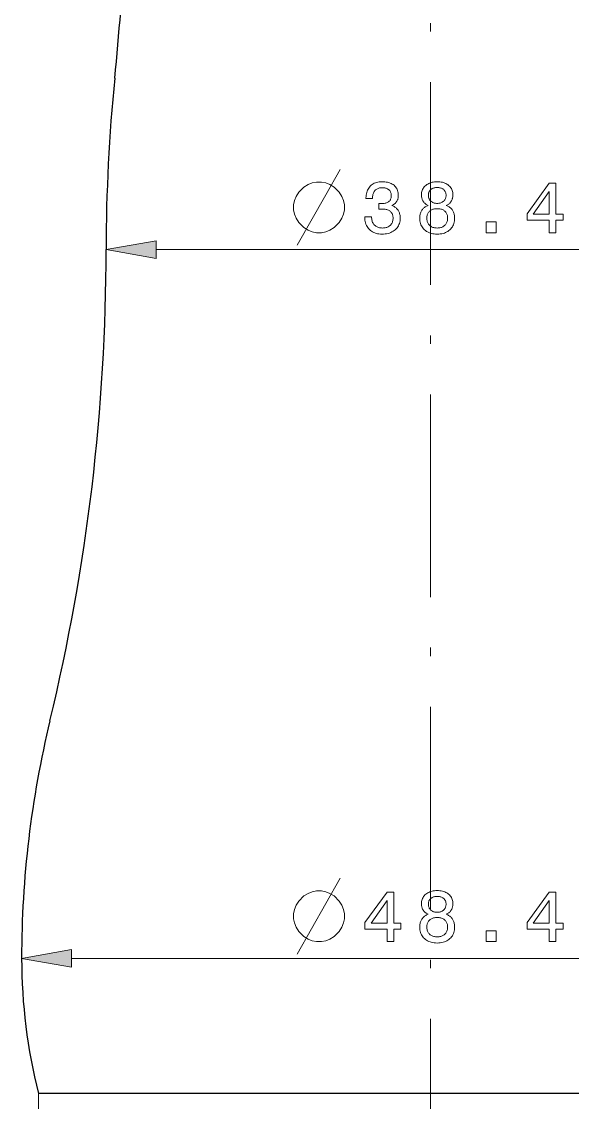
# Model space of a CAD drawing. Extents: x 0 to 297, y 0 to 562.
# Drawn here: x 128.3 to 160.9, y 124.6 to 188.7 of the extents above; entities that cross this region are included whole.
import ezdxf

# ---------------------------------------------------------------- set-up
doc = ezdxf.new("R2010")
doc.units = 0
doc.linetypes.add('DASHDOT', pattern=[18.5, 12, -3, 0.5, -3])

msp = doc.modelspace()

# ---------------------------------------------------------------- linework, layer by layer
at = {"color": 7, "linetype": 'DASHDOT', "lineweight": 13}
msp.add_line((152.481, 370.083), (152.481, 119.503), dxfattribs=at)
at = {"color": 7, "lineweight": 13}
for p, q in [((136.236, 175.17), (168.727, 175.17)), ((131.236, 133.17), (173.727, 133.17)), ((129.281, 125.17), (129.281, 105.089))]:
    msp.add_line(p, q, dxfattribs=at)
at = {"color": 7, "lineweight": 30}
for p, q in [((175.681, 125.17), (129.281, 125.17)), ((175.631, 125.17), (129.331, 125.17))]:
    msp.add_line(p, q, dxfattribs=at)
at = {"color": 7, "lineweight": 13}
for points in [[(144.582, 175.42), (146.282, 178.42), (147.132, 179.92)], [(144.582, 133.42), (146.282, 136.42), (147.132, 137.92)]]:
    msp.add_lwpolyline(points, dxfattribs=at)
for points in [[(146.032, 179.17), (145.732, 179.17), (145.482, 179.12), (145.232, 179.02), (144.982, 178.87), (144.682, 178.57), (144.532, 178.32), (144.432, 178.07), (144.382, 177.82), (144.382, 177.52), (144.432, 177.27), (144.532, 177.02), (144.682, 176.77), (144.982, 176.47), (145.232, 176.32), (145.482, 176.22), (145.732, 176.17), (146.032, 176.17), (146.282, 176.22), (146.532, 176.32), (146.782, 176.47), (147.082, 176.77), (147.232, 177.02), (147.332, 177.27), (147.382, 177.52), (147.382, 177.82), (147.332, 178.07), (147.232, 178.32), (147.082, 178.57), (146.782, 178.87), (146.532, 179.02), (146.282, 179.12)], [(148.593, 177.11), (148.992, 177.11), (148.994, 177.048), (149.001, 176.989), (149.01, 176.933), (149.022, 176.88), (149.038, 176.83), (149.057, 176.782), (149.079, 176.737), (149.105, 176.695), (149.134, 176.656), (149.166, 176.62), (149.2, 176.587), (149.238, 176.557), (149.278, 176.531), (149.321, 176.509), (149.367, 176.49), (149.415, 176.474), (149.466, 176.462), (149.519, 176.453), (149.576, 176.448), (149.635, 176.446), (149.692, 176.448), (149.748, 176.452), (149.8, 176.46), (149.851, 176.471), (149.898, 176.486), (149.944, 176.503), (149.986, 176.524), (150.027, 176.547), (150.064, 176.574), (150.099, 176.604), (150.132, 176.637), (150.161, 176.672), (150.186, 176.71), (150.208, 176.75), (150.227, 176.792), (150.242, 176.836), (150.254, 176.883), (150.262, 176.933), (150.267, 176.984), (150.269, 177.038), (150.267, 177.088), (150.262, 177.134), (150.254, 177.179), (150.242, 177.221), (150.227, 177.262), (150.209, 177.3), (150.187, 177.335), (150.162, 177.369), (150.133, 177.4), (150.102, 177.43), (150.067, 177.456), (150.029, 177.48), (149.989, 177.501), (149.946, 177.519), (149.9, 177.535), (149.851, 177.547), (149.8, 177.557), (149.746, 177.564), (149.69, 177.568), (149.63, 177.57), (149.622, 177.57), (149.613, 177.57), (149.605, 177.57), (149.596, 177.569), (149.587, 177.569), (149.578, 177.569), (149.569, 177.569), (149.56, 177.568), (149.551, 177.568), (149.542, 177.568), (149.532, 177.567), (149.522, 177.567), (149.511, 177.566), (149.5, 177.566), (149.488, 177.565), (149.476, 177.564), (149.462, 177.564), (149.449, 177.563), (149.434, 177.562), (149.42, 177.561), (149.42, 177.901), (149.429, 177.9), (149.438, 177.9), (149.447, 177.9), (149.456, 177.899), (149.465, 177.899), (149.474, 177.899), (149.482, 177.898), (149.491, 177.898), (149.5, 177.898), (149.508, 177.898), (149.516, 177.897), (149.525, 177.897), (149.533, 177.897), (149.541, 177.897), (149.549, 177.897), (149.556, 177.897), (149.564, 177.897), (149.572, 177.897), (149.579, 177.897), (149.586, 177.897), (149.643, 177.898), (149.696, 177.901), (149.747, 177.907), (149.795, 177.915), (149.839, 177.925), (149.881, 177.938), (149.92, 177.953), (149.955, 177.97), (149.988, 177.99), (150.017, 178.011), (150.044, 178.036), (150.068, 178.062), (150.089, 178.091), (150.107, 178.123), (150.122, 178.157), (150.135, 178.193), (150.145, 178.232), (150.152, 178.273), (150.156, 178.316), (150.157, 178.362), (150.156, 178.407), (150.152, 178.449), (150.145, 178.49), (150.136, 178.528), (150.123, 178.564), (150.108, 178.598), (150.091, 178.63), (150.07, 178.659), (150.047, 178.687), (150.021, 178.712), (149.993, 178.736), (149.962, 178.756), (149.929, 178.775), (149.894, 178.791), (149.856, 178.804), (149.815, 178.815), (149.773, 178.824), (149.728, 178.83), (149.68, 178.833), (149.63, 178.835), (149.574, 178.833), (149.521, 178.828), (149.471, 178.82), (149.423, 178.809), (149.378, 178.794), (149.336, 178.776), (149.297, 178.755), (149.26, 178.731), (149.226, 178.703), (149.195, 178.672), (149.167, 178.638), (149.142, 178.601), (149.119, 178.561), (149.1, 178.518), (149.084, 178.472), (149.07, 178.423), (149.06, 178.371), (149.052, 178.315), (149.048, 178.257), (149.046, 178.196), (148.663, 178.196), (148.663, 178.225), (148.665, 178.312), (148.673, 178.395), (148.686, 178.474), (148.704, 178.549), (148.727, 178.621), (148.755, 178.69), (148.788, 178.754), (148.827, 178.816), (148.87, 178.873), (148.919, 178.927), (148.972, 178.977), (149.028, 179.022), (149.089, 179.061), (149.152, 179.095), (149.22, 179.124), (149.29, 179.147), (149.365, 179.165), (149.443, 179.178), (149.524, 179.186), (149.609, 179.189), (149.699, 179.187), (149.785, 179.18), (149.866, 179.17), (149.944, 179.155), (150.017, 179.136), (150.086, 179.112), (150.151, 179.085), (150.212, 179.053), (150.269, 179.016), (150.322, 178.976), (150.37, 178.932), (150.413, 178.884), (150.451, 178.833), (150.484, 178.779), (150.512, 178.721), (150.534, 178.66), (150.552, 178.595), (150.565, 178.527), (150.572, 178.456), (150.575, 178.381), (150.574, 178.339), (150.571, 178.297), (150.566, 178.257), (150.56, 178.218), (150.551, 178.18), (150.54, 178.144), (150.528, 178.108), (150.513, 178.074), (150.497, 178.042), (150.479, 178.01), (150.459, 177.98), (150.437, 177.952), (150.413, 177.925), (150.388, 177.899), (150.36, 177.875), (150.331, 177.852), (150.3, 177.831), (150.267, 177.811), (150.232, 177.793), (150.195, 177.776), (150.243, 177.758), (150.288, 177.737), (150.33, 177.714), (150.371, 177.69), (150.409, 177.663), (150.444, 177.634), (150.477, 177.604), (150.508, 177.571), (150.537, 177.537), (150.563, 177.5), (150.587, 177.462), (150.608, 177.422), (150.627, 177.38), (150.644, 177.336), (150.657, 177.291), (150.669, 177.244), (150.677, 177.195), (150.684, 177.145), (150.687, 177.092), (150.689, 177.038), (150.686, 176.954), (150.677, 176.872), (150.662, 176.795), (150.641, 176.72), (150.615, 176.649), (150.582, 176.581), (150.544, 176.517), (150.5, 176.456), (150.45, 176.399), (150.394, 176.345), (150.333, 176.295), (150.268, 176.251), (150.199, 176.212), (150.126, 176.178), (150.05, 176.149), (149.97, 176.125), (149.885, 176.107), (149.797, 176.094), (149.705, 176.086), (149.609, 176.083), (149.518, 176.086), (149.431, 176.094), (149.348, 176.108), (149.268, 176.127), (149.192, 176.151), (149.12, 176.181), (149.052, 176.217), (148.987, 176.258), (148.926, 176.304), (148.869, 176.355), (148.817, 176.412), (148.77, 176.471), (148.728, 176.535), (148.693, 176.602), (148.662, 176.673), (148.637, 176.747), (148.618, 176.825), (148.604, 176.907), (148.596, 176.992), (148.593, 177.081)], [(152.344, 177.785), (152.305, 177.804), (152.268, 177.824), (152.234, 177.845), (152.201, 177.868), (152.17, 177.892), (152.142, 177.917), (152.115, 177.944), (152.09, 177.972), (152.067, 178.001), (152.046, 178.031), (152.028, 178.063), (152.011, 178.097), (151.996, 178.132), (151.983, 178.168), (151.972, 178.205), (151.963, 178.244), (151.956, 178.285), (151.951, 178.327), (151.948, 178.37), (151.947, 178.415), (151.95, 178.483), (151.958, 178.547), (151.971, 178.61), (151.989, 178.669), (152.012, 178.727), (152.04, 178.781), (152.074, 178.833), (152.113, 178.883), (152.156, 178.93), (152.206, 178.974), (152.259, 179.015), (152.315, 179.051), (152.375, 179.084), (152.437, 179.111), (152.503, 179.135), (152.572, 179.154), (152.644, 179.17), (152.719, 179.18), (152.798, 179.187), (152.879, 179.189), (152.961, 179.187), (153.04, 179.18), (153.115, 179.17), (153.187, 179.154), (153.256, 179.135), (153.322, 179.111), (153.385, 179.084), (153.444, 179.051), (153.5, 179.015), (153.553, 178.974), (153.601, 178.93), (153.645, 178.883), (153.683, 178.833), (153.717, 178.781), (153.745, 178.727), (153.768, 178.669), (153.786, 178.61), (153.799, 178.547), (153.806, 178.483), (153.809, 178.415), (153.808, 178.37), (153.805, 178.326), (153.8, 178.284), (153.793, 178.243), (153.785, 178.204), (153.774, 178.166), (153.761, 178.13), (153.747, 178.095), (153.73, 178.061), (153.712, 178.029), (153.691, 177.999), (153.669, 177.97), (153.644, 177.942), (153.618, 177.915), (153.589, 177.89), (153.558, 177.866), (153.526, 177.844), (153.491, 177.823), (153.454, 177.803), (153.415, 177.785), (153.463, 177.765), (153.508, 177.744), (153.552, 177.72), (153.593, 177.695), (153.631, 177.667), (153.667, 177.638), (153.701, 177.606), (153.732, 177.573), (153.76, 177.538), (153.787, 177.5), (153.811, 177.461), (153.832, 177.42), (153.851, 177.377), (153.867, 177.333), (153.881, 177.287), (153.892, 177.239), (153.901, 177.189), (153.907, 177.138), (153.911, 177.085), (153.912, 177.03), (153.909, 176.945), (153.901, 176.864), (153.887, 176.786), (153.867, 176.712), (153.842, 176.642), (153.812, 176.574), (153.775, 176.511), (153.733, 176.451), (153.686, 176.394), (153.633, 176.341), (153.575, 176.292), (153.513, 176.248), (153.448, 176.21), (153.378, 176.176), (153.305, 176.148), (153.227, 176.125), (153.146, 176.107), (153.061, 176.094), (152.972, 176.086), (152.879, 176.083), (152.786, 176.086), (152.697, 176.094), (152.612, 176.107), (152.531, 176.125), (152.454, 176.148), (152.381, 176.176), (152.311, 176.21), (152.246, 176.248), (152.184, 176.292), (152.127, 176.341), (152.074, 176.394), (152.026, 176.451), (151.985, 176.511), (151.948, 176.574), (151.918, 176.642), (151.893, 176.712), (151.873, 176.786), (151.859, 176.864), (151.851, 176.945), (151.848, 177.03), (151.849, 177.085), (151.853, 177.138), (151.86, 177.189), (151.868, 177.239), (151.88, 177.287), (151.893, 177.333), (151.91, 177.377), (151.929, 177.42), (151.95, 177.461), (151.974, 177.5), (152, 177.538), (152.029, 177.573), (152.06, 177.606), (152.093, 177.638), (152.129, 177.667), (152.167, 177.695), (152.208, 177.72), (152.251, 177.744), (152.296, 177.765)], [(152.358, 178.381), (152.36, 178.339), (152.364, 178.299), (152.371, 178.26), (152.381, 178.223), (152.394, 178.187), (152.41, 178.154), (152.428, 178.122), (152.449, 178.091), (152.474, 178.063), (152.501, 178.036), (152.53, 178.011), (152.561, 177.989), (152.595, 177.969), (152.63, 177.952), (152.666, 177.938), (152.705, 177.926), (152.746, 177.917), (152.788, 177.91), (152.833, 177.906), (152.879, 177.905), (152.926, 177.906), (152.971, 177.91), (153.013, 177.917), (153.054, 177.926), (153.093, 177.938), (153.13, 177.952), (153.166, 177.969), (153.199, 177.989), (153.23, 178.011), (153.26, 178.036), (153.287, 178.063), (153.311, 178.091), (153.332, 178.122), (153.351, 178.154), (153.366, 178.187), (153.379, 178.223), (153.389, 178.26), (153.396, 178.299), (153.401, 178.339), (153.402, 178.381), (153.401, 178.424), (153.396, 178.464), (153.389, 178.502), (153.38, 178.539), (153.367, 178.574), (153.352, 178.606), (153.334, 178.638), (153.313, 178.667), (153.289, 178.694), (153.263, 178.72), (153.234, 178.743), (153.203, 178.764), (153.17, 178.783), (153.135, 178.799), (153.097, 178.812), (153.058, 178.823), (153.016, 178.832), (152.973, 178.838), (152.927, 178.842), (152.879, 178.843), (152.832, 178.842), (152.786, 178.838), (152.743, 178.832), (152.702, 178.823), (152.663, 178.812), (152.625, 178.799), (152.59, 178.783), (152.557, 178.764), (152.526, 178.743), (152.498, 178.72), (152.471, 178.694), (152.447, 178.667), (152.427, 178.638), (152.409, 178.606), (152.393, 178.574), (152.381, 178.539), (152.371, 178.502), (152.364, 178.464), (152.36, 178.424)], [(159.514, 176.17), (159.514, 176.912), (158.196, 176.912), (158.196, 177.291), (159.51, 179.102), (159.902, 179.102), (159.902, 177.258), (160.33, 177.258), (160.33, 176.912), (159.902, 176.912), (159.902, 176.17)], [(158.559, 177.258), (159.514, 177.258), (159.514, 178.601)], [(152.264, 177.038), (152.265, 176.985), (152.27, 176.933), (152.278, 176.884), (152.29, 176.838), (152.305, 176.793), (152.323, 176.751), (152.345, 176.711), (152.369, 176.674), (152.398, 176.638), (152.429, 176.605), (152.463, 176.575), (152.5, 176.548), (152.539, 176.524), (152.58, 176.503), (152.624, 176.486), (152.671, 176.472), (152.719, 176.46), (152.77, 176.452), (152.823, 176.448), (152.879, 176.446), (152.935, 176.448), (152.989, 176.452), (153.04, 176.46), (153.089, 176.472), (153.136, 176.486), (153.18, 176.503), (153.221, 176.524), (153.26, 176.548), (153.297, 176.575), (153.331, 176.605), (153.363, 176.638), (153.391, 176.674), (153.416, 176.711), (153.437, 176.751), (153.455, 176.793), (153.47, 176.838), (153.482, 176.884), (153.49, 176.933), (153.495, 176.985), (153.497, 177.038), (153.495, 177.088), (153.49, 177.136), (153.482, 177.182), (153.471, 177.226), (153.456, 177.267), (153.438, 177.306), (153.416, 177.343), (153.392, 177.379), (153.364, 177.411), (153.332, 177.442), (153.298, 177.47), (153.262, 177.496), (153.223, 177.518), (153.181, 177.537), (153.137, 177.554), (153.09, 177.567), (153.041, 177.577), (152.99, 177.585), (152.936, 177.589), (152.879, 177.591), (152.823, 177.589), (152.769, 177.585), (152.718, 177.577), (152.669, 177.567), (152.623, 177.554), (152.579, 177.537), (152.538, 177.518), (152.499, 177.496), (152.462, 177.47), (152.428, 177.442), (152.397, 177.411), (152.369, 177.379), (152.344, 177.343), (152.323, 177.306), (152.305, 177.267), (152.29, 177.226), (152.278, 177.182), (152.27, 177.136), (152.265, 177.088)], [(155.78, 176.17), (155.78, 176.813), (156.377, 176.813), (156.377, 176.17)], [(136.236, 175.691), (133.281, 175.17), (136.236, 174.649)], [(146.032, 137.17), (145.732, 137.17), (145.482, 137.12), (145.232, 137.02), (144.982, 136.87), (144.682, 136.57), (144.532, 136.32), (144.432, 136.07), (144.382, 135.82), (144.382, 135.52), (144.432, 135.27), (144.532, 135.02), (144.682, 134.77), (144.982, 134.47), (145.232, 134.32), (145.482, 134.22), (145.732, 134.17), (146.032, 134.17), (146.282, 134.22), (146.532, 134.32), (146.782, 134.47), (147.082, 134.77), (147.232, 135.02), (147.332, 135.27), (147.382, 135.52), (147.382, 135.82), (147.332, 136.07), (147.232, 136.32), (147.082, 136.57), (146.782, 136.87), (146.532, 137.02), (146.282, 137.12)], [(149.919, 134.17), (149.919, 134.912), (148.602, 134.912), (148.602, 135.291), (149.915, 137.102), (150.307, 137.102), (150.307, 135.258), (150.735, 135.258), (150.735, 134.912), (150.307, 134.912), (150.307, 134.17)], [(152.344, 135.785), (152.305, 135.804), (152.268, 135.824), (152.234, 135.845), (152.201, 135.868), (152.17, 135.892), (152.142, 135.917), (152.115, 135.944), (152.09, 135.972), (152.067, 136.001), (152.046, 136.031), (152.028, 136.063), (152.011, 136.097), (151.996, 136.132), (151.983, 136.168), (151.972, 136.205), (151.963, 136.244), (151.956, 136.285), (151.951, 136.327), (151.948, 136.37), (151.947, 136.415), (151.95, 136.483), (151.958, 136.547), (151.971, 136.61), (151.989, 136.669), (152.012, 136.727), (152.04, 136.781), (152.074, 136.833), (152.113, 136.883), (152.156, 136.93), (152.206, 136.974), (152.259, 137.015), (152.315, 137.051), (152.375, 137.084), (152.437, 137.111), (152.503, 137.135), (152.572, 137.154), (152.644, 137.17), (152.719, 137.18), (152.798, 137.187), (152.879, 137.189), (152.961, 137.187), (153.04, 137.18), (153.115, 137.17), (153.187, 137.154), (153.256, 137.135), (153.322, 137.111), (153.385, 137.084), (153.444, 137.051), (153.5, 137.015), (153.553, 136.974), (153.601, 136.93), (153.645, 136.883), (153.683, 136.833), (153.717, 136.781), (153.745, 136.727), (153.768, 136.669), (153.786, 136.61), (153.799, 136.547), (153.806, 136.483), (153.809, 136.415), (153.808, 136.37), (153.805, 136.326), (153.8, 136.284), (153.793, 136.243), (153.785, 136.204), (153.774, 136.166), (153.761, 136.13), (153.747, 136.095), (153.73, 136.061), (153.712, 136.029), (153.691, 135.999), (153.669, 135.97), (153.644, 135.942), (153.618, 135.915), (153.589, 135.89), (153.558, 135.866), (153.526, 135.844), (153.491, 135.823), (153.454, 135.803), (153.415, 135.785), (153.463, 135.765), (153.508, 135.744), (153.552, 135.72), (153.593, 135.695), (153.631, 135.667), (153.667, 135.638), (153.701, 135.606), (153.732, 135.573), (153.76, 135.538), (153.787, 135.5), (153.811, 135.461), (153.832, 135.42), (153.851, 135.377), (153.867, 135.333), (153.881, 135.287), (153.892, 135.239), (153.901, 135.189), (153.907, 135.138), (153.911, 135.085), (153.912, 135.03), (153.909, 134.945), (153.901, 134.864), (153.887, 134.786), (153.867, 134.712), (153.842, 134.642), (153.812, 134.574), (153.775, 134.511), (153.733, 134.451), (153.686, 134.394), (153.633, 134.341), (153.575, 134.292), (153.513, 134.248), (153.448, 134.21), (153.378, 134.176), (153.305, 134.148), (153.227, 134.125), (153.146, 134.107), (153.061, 134.094), (152.972, 134.086), (152.879, 134.083), (152.786, 134.086), (152.697, 134.094), (152.612, 134.107), (152.531, 134.125), (152.454, 134.148), (152.381, 134.176), (152.311, 134.21), (152.246, 134.248), (152.184, 134.292), (152.127, 134.341), (152.074, 134.394), (152.026, 134.451), (151.985, 134.511), (151.948, 134.574), (151.918, 134.642), (151.893, 134.712), (151.873, 134.786), (151.859, 134.864), (151.851, 134.945), (151.848, 135.03), (151.849, 135.085), (151.853, 135.138), (151.86, 135.189), (151.868, 135.239), (151.88, 135.287), (151.893, 135.333), (151.91, 135.377), (151.929, 135.42), (151.95, 135.461), (151.974, 135.5), (152, 135.538), (152.029, 135.573), (152.06, 135.606), (152.093, 135.638), (152.129, 135.667), (152.167, 135.695), (152.208, 135.72), (152.251, 135.744), (152.296, 135.765)], [(159.514, 134.17), (159.514, 134.912), (158.196, 134.912), (158.196, 135.291), (159.51, 137.102), (159.902, 137.102), (159.902, 135.258), (160.33, 135.258), (160.33, 134.912), (159.902, 134.912), (159.902, 134.17)], [(148.964, 135.258), (149.919, 135.258), (149.919, 136.601)], [(152.358, 136.381), (152.36, 136.339), (152.364, 136.299), (152.371, 136.26), (152.381, 136.223), (152.394, 136.187), (152.41, 136.154), (152.428, 136.122), (152.449, 136.091), (152.474, 136.063), (152.501, 136.036), (152.53, 136.011), (152.561, 135.989), (152.595, 135.969), (152.63, 135.952), (152.666, 135.938), (152.705, 135.926), (152.746, 135.917), (152.788, 135.91), (152.833, 135.906), (152.879, 135.905), (152.926, 135.906), (152.971, 135.91), (153.013, 135.917), (153.054, 135.926), (153.093, 135.938), (153.13, 135.952), (153.166, 135.969), (153.199, 135.989), (153.23, 136.011), (153.26, 136.036), (153.287, 136.063), (153.311, 136.091), (153.332, 136.122), (153.351, 136.154), (153.366, 136.187), (153.379, 136.223), (153.389, 136.26), (153.396, 136.299), (153.401, 136.339), (153.402, 136.381), (153.401, 136.424), (153.396, 136.464), (153.389, 136.502), (153.38, 136.539), (153.367, 136.574), (153.352, 136.606), (153.334, 136.638), (153.313, 136.667), (153.289, 136.694), (153.263, 136.72), (153.234, 136.743), (153.203, 136.764), (153.17, 136.783), (153.135, 136.799), (153.097, 136.812), (153.058, 136.823), (153.016, 136.832), (152.973, 136.838), (152.927, 136.842), (152.879, 136.843), (152.832, 136.842), (152.786, 136.838), (152.743, 136.832), (152.702, 136.823), (152.663, 136.812), (152.625, 136.799), (152.59, 136.783), (152.557, 136.764), (152.526, 136.743), (152.498, 136.72), (152.471, 136.694), (152.447, 136.667), (152.427, 136.638), (152.409, 136.606), (152.393, 136.574), (152.381, 136.539), (152.371, 136.502), (152.364, 136.464), (152.36, 136.424)], [(158.559, 135.258), (159.514, 135.258), (159.514, 136.601)], [(152.264, 135.038), (152.265, 134.985), (152.27, 134.933), (152.278, 134.884), (152.29, 134.838), (152.305, 134.793), (152.323, 134.751), (152.345, 134.711), (152.369, 134.674), (152.398, 134.638), (152.429, 134.605), (152.463, 134.575), (152.5, 134.548), (152.539, 134.524), (152.58, 134.503), (152.624, 134.486), (152.671, 134.472), (152.719, 134.46), (152.77, 134.452), (152.823, 134.448), (152.879, 134.446), (152.935, 134.448), (152.989, 134.452), (153.04, 134.46), (153.089, 134.472), (153.136, 134.486), (153.18, 134.503), (153.221, 134.524), (153.26, 134.548), (153.297, 134.575), (153.331, 134.605), (153.363, 134.638), (153.391, 134.674), (153.416, 134.711), (153.437, 134.751), (153.455, 134.793), (153.47, 134.838), (153.482, 134.884), (153.49, 134.933), (153.495, 134.985), (153.497, 135.038), (153.495, 135.088), (153.49, 135.136), (153.482, 135.182), (153.471, 135.226), (153.456, 135.267), (153.438, 135.306), (153.416, 135.343), (153.392, 135.379), (153.364, 135.411), (153.332, 135.442), (153.298, 135.47), (153.262, 135.496), (153.223, 135.518), (153.181, 135.537), (153.137, 135.554), (153.09, 135.567), (153.041, 135.577), (152.99, 135.585), (152.936, 135.589), (152.879, 135.591), (152.823, 135.589), (152.769, 135.585), (152.718, 135.577), (152.669, 135.567), (152.623, 135.554), (152.579, 135.537), (152.538, 135.518), (152.499, 135.496), (152.462, 135.47), (152.428, 135.442), (152.397, 135.411), (152.369, 135.379), (152.344, 135.343), (152.323, 135.306), (152.305, 135.267), (152.29, 135.226), (152.278, 135.182), (152.27, 135.136), (152.265, 135.088)], [(155.78, 134.17), (155.78, 134.813), (156.377, 134.813), (156.377, 134.17)], [(131.236, 133.691), (128.281, 133.17), (131.236, 132.649)]]:
    msp.add_lwpolyline(points, close=True, dxfattribs=at)
at = {"color": 7, "lineweight": 30}
for centre, radius, start, end in [((-45.306, 203.338), 180, 354.25637, 359.30972), ((234.749, 175.17), 101.467, 174.25638, 180.00001), ((14.381, 175.17), 118.9, 346.42206, 359.99999), ((188.281, 133.17), 60, 166.42205, 179.99999), ((160.781, 133.17), 32.5, 180.00001, 194.25002)]:
    msp.add_arc(centre, radius, start, end, dxfattribs=at)
at = {"color": 7, "lineweight": 13}
for points in [[(136.236, 175.691), (133.281, 175.17), (136.236, 175.691), (136.236, 174.649)], [(131.236, 133.691), (128.281, 133.17), (131.236, 133.691), (131.236, 132.649)]]:
    msp.add_solid(points, dxfattribs=at)

doc.saveas('drawing.dxf')
